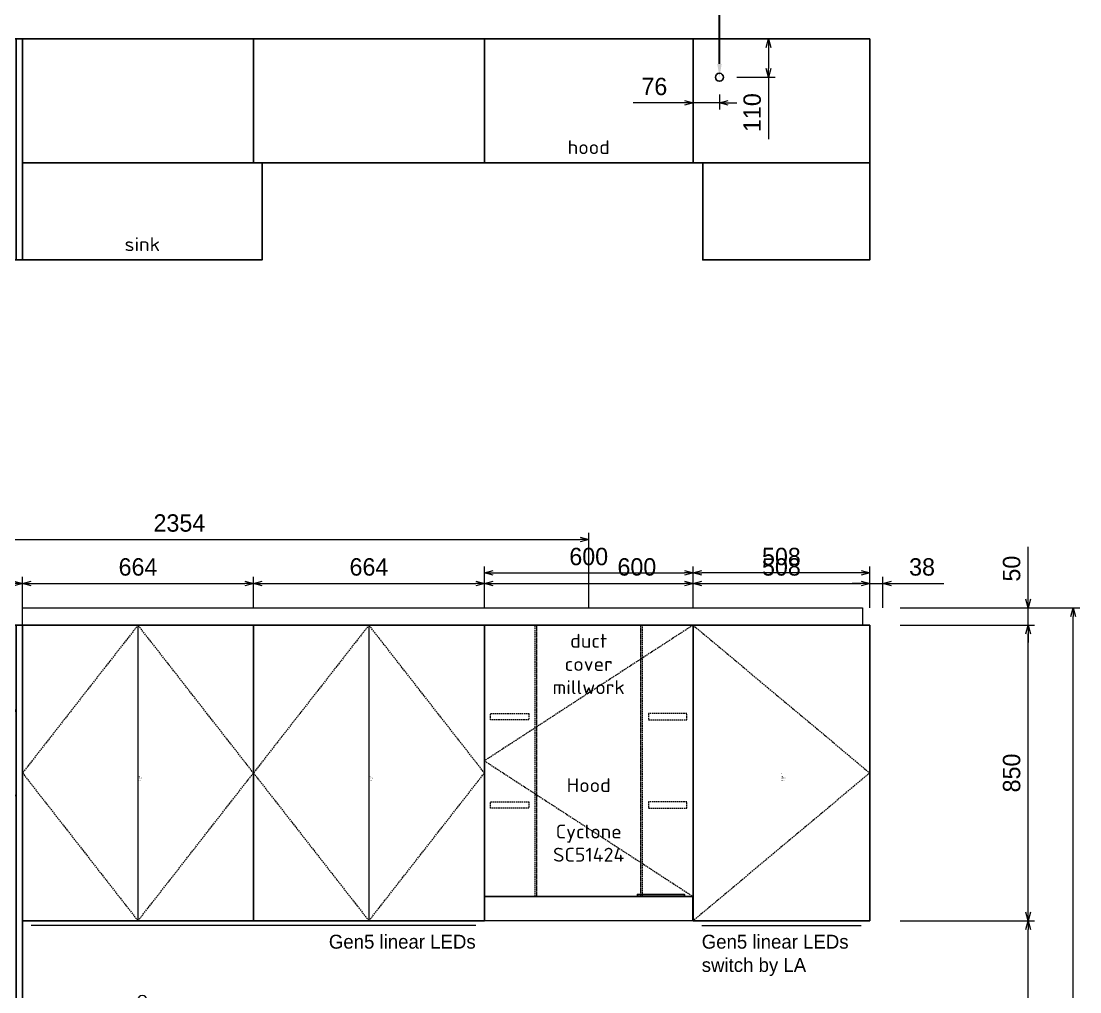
# Model space of a CAD drawing. Header units: millimetres. Extents: x 317748 to 451058, y -7309 to 88509.
# Drawn here: x 437319 to 440363, y 59398 to 62188 of the extents above; entities that cross this region are included whole.
import ezdxf
from ezdxf import colors
from ezdxf.entities.mleader import LeaderData, LeaderLine
from ezdxf.enums import TextEntityAlignment as Align
from ezdxf.math import Vec2, Vec3

# ---------------------------------------------------------------- set-up
doc = ezdxf.new("R2018")
doc.units = ezdxf.units.MM
doc.header["$LTSCALE"] = 2
doc.header["$MEASUREMENT"] = 0
doc.header["$PDMODE"] = 3
doc.linetypes.add('DASHEDX2', pattern=[1.5, 1, -0.5])
doc.linetypes.add('HIDDEN2', pattern=[0.1875, 0.125, -0.0625])
doc.layers.get('0').update_dxf_attribs({"lineweight": 30})
doc.layers.get('Defpoints').update_dxf_attribs({"color": 255, "lineweight": 0})
for name, color, linetype, lineweight in [('1', 10, 'Continuous', 18), ('Appliance', 4, 'Continuous', 20), ('Appliances', 4, 'Continuous', 13), ('Cabinets', 7, 'Continuous', 25), ('Dims', 4, 'Continuous', 20), ('Hatch_grey', 253, 'Continuous', 5), ('KK + Filler', 252, 'Continuous', 18), ('Line_Hdn_Blu', 4, 'HIDDEN2', 5), ('Line_Hidden', 8, 'DASHEDX2', 15)]:
    doc.layers.add(name, color=color, linetype=linetype, lineweight=lineweight)
doc.styles.add('AGS', font='ags.shx')
doc.styles.add('style1', font='simplex.shx')
doc.dimstyles.new('mm LG 30', dxfattribs={"dimtxt": 50, "dimasz": 25, "dimexe": 19, "dimexo": 50, "dimgap": 22, "dimtad": 1, "dimdec": 0, "dimdsep": 46, "dimtxsty": 'AGS', "dimblk": 'OPEN30', "dimcen": 2, "dimclrd": 256, "dimclre": 256, "dimclrt": 256, "dimadec": 0, "dimazin": 0, "dimtm": 1e-09, "dimtfac": 1, "dimtdec": 0, "dimtmove": 0, "dimatfit": 3, "dimldrblk": 'OPEN30', "dimfxl": 1, "dimtolj": 1, "dimlwd": -1, "dimlwe": -1, "dimarcsym": 0})

# ---------------------------------------------------------------- blocks, each defined once
blk = doc.blocks.new('*U299')
at = {"layer": 'Dims', "ltscale": 2}
for points in [[(-12.8, 402.3), (-15, 297.8), (15, 297.8), (12.8, 402.3)], [(-15, 230), (-15, 297.8), (15, 297.8), (15, 230)], [(-12.8, 228.5), (-12.8, 143.3), (12.8, 143.3), (12.8, 228.5)], [(76.9, 110), (76.9, 148.9)], [(82.5, 148.9), (82.5, 110.1)], [(76.9, 119.3), (60.8, 119.3), (60.8, 79.4), (82.5, 79.4), (82.5, 119.3)]]:
    blk.add_lwpolyline(points, dxfattribs=at)
for points in [[(-24, 27), (24, 27), (24, 143.3), (-24, 143.3)], [(24, 79.4), (57.8, 79.4), (57.8, 119.3), (24, 119.3)], [(57.8, 119.3), (60.8, 117.8), (60.8, 80.7), (57.8, 79.4)], [(-27.5, 20), (27.5, 20), (27.5, 27), (-27.5, 27)]]:
    blk.add_lwpolyline(points, close=True, dxfattribs=at)
blk.add_arc((0, 402.3), 12.8, 0, 180, dxfattribs=at)
for centre, major_axis, ratio in [((0, 230), (15, 0), 0.188531), ((79.7, 148.9), (-2.8, 0), 0.438894)]:
    blk.add_ellipse(centre, major_axis=major_axis, ratio=ratio, dxfattribs=at)
blk.add_ellipse((79.7, 110), major_axis=(-2.8, 0), ratio=0.50064, start_param=6.281639, end_param=9.424778, dxfattribs=at)
at = {"layer": 'Line_Hdn_Blu', "ltscale": 2}
for points in [[(-297.5, -3), (297.5, -3), (297.5, 0), (-297.5, 0)], [(-272.5, -3), (272.5, -3), (272.5, -232), (-272.5, -232)]]:
    blk.add_lwpolyline(points, close=True, dxfattribs=at)
at = {"layer": 'Dims', "char_height": 40, "style": 'style1'}
for s, width, heights, insert, attachment_point in [('sink', 228.432, [109.2], (0, 2555), 8), ('\\pxqc;sink\\PBlanco\\PPrecis 24', 600, [287.9], (0, -117.5), 5)]:
    blk.add_mtext_dynamic_manual_height_columns(s, width=width, gutter_width=25, heights=heights, dxfattribs=dict(at, insert=insert, attachment_point=attachment_point))
blk = doc.blocks.new('_Open30')
at = {"color": 0, "linetype": 'ByBlock', "lineweight": -2}
for p, q in [((-1, 0.27), (0, 0)), ((0, 0), (-1, -0.27)), ((0, 0), (-1, 0))]:
    blk.add_line(p, q, dxfattribs=at)
blk = doc.blocks.new('*D310')
at = {"layer": 'Defpoints', "color": 0, "ltscale": 2, "transparency": 16777216}
for p in [(439796.6, 59601.8), (440213.9, 59601.8), (439796.6, 58991.8)]:
    blk.add_point(p, dxfattribs=at)
at = {"layer": 'Dims', "ltscale": 2, "transparency": 16777216}
for p, q in [((439846.6, 59601.8), (440232.9, 59601.8)), ((440213.9, 59016.8), (440213.9, 59576.8)), ((439846.6, 58991.8), (440232.9, 58991.8))]:
    blk.add_line(p, q, dxfattribs=at)
at = {"layer": 'Dims', "ltscale": 2, "transparency": 16777216, "xscale": 25, "yscale": 25, "zscale": 25}
for p, rotation in [((440213.9, 59601.8), 90), ((440213.9, 58991.8), 270)]:
    blk.add_blockref('_Open30', p, dxfattribs=dict(at, rotation=rotation))
at = {"layer": 'Dims', "ltscale": 2, "transparency": 16777216, "insert": (440166.9, 59296.8), "char_height": 50, "attachment_point": 5, "rotation": 90, "style": 'AGS'}
blk.add_mtext('\\A1;610', dxfattribs=at)
blk = doc.blocks.new('*D311')
at = {"layer": 'Defpoints', "color": 0, "ltscale": 2, "transparency": 16777216}
for p in [(439796.6, 60451.8), (440213.9, 60451.8), (439796.6, 59601.8)]:
    blk.add_point(p, dxfattribs=at)
at = {"layer": 'Dims', "ltscale": 2, "transparency": 16777216}
for p, q in [((439846.6, 60451.8), (440232.9, 60451.8)), ((440213.9, 59626.8), (440213.9, 60426.8)), ((439846.6, 59601.8), (440232.9, 59601.8))]:
    blk.add_line(p, q, dxfattribs=at)
at = {"layer": 'Dims', "ltscale": 2, "transparency": 16777216, "xscale": 25, "yscale": 25, "zscale": 25}
for p, rotation in [((440213.9, 60451.8), 90), ((440213.9, 59601.8), 270)]:
    blk.add_blockref('_Open30', p, dxfattribs=dict(at, rotation=rotation))
at = {"layer": 'Dims', "ltscale": 2, "transparency": 16777216, "insert": (440166.9, 60026.8), "char_height": 50, "attachment_point": 5, "rotation": 90, "style": 'AGS'}
blk.add_mtext('\\A1;850', dxfattribs=at)
blk = doc.blocks.new('*D312')
at = {"layer": 'Defpoints', "color": 0, "ltscale": 2, "transparency": 16777216}
for p in [(439796.6, 60501.8), (440213.9, 60501.8), (439796.6, 60451.8)]:
    blk.add_point(p, dxfattribs=at)
at = {"layer": 'Dims', "ltscale": 2, "transparency": 16777216}
for p, q in [((440213.9, 60526.8), (440213.9, 60676.7)), ((439846.6, 60501.8), (440232.9, 60501.8)), ((440213.9, 60451.8), (440213.9, 60501.8)), ((439846.6, 60451.8), (440232.9, 60451.8)), ((440213.9, 60426.8), (440213.9, 60401.8))]:
    blk.add_line(p, q, dxfattribs=at)
at = {"layer": 'Dims', "ltscale": 2, "transparency": 16777216, "xscale": 25, "yscale": 25, "zscale": 25}
for p, rotation in [((440213.9, 60501.8), 270), ((440213.9, 60451.8), 90)]:
    blk.add_blockref('_Open30', p, dxfattribs=dict(at, rotation=rotation))
at = {"layer": 'Dims', "ltscale": 2, "transparency": 16777216, "insert": (440166.9, 60614.2), "char_height": 50, "attachment_point": 5, "rotation": 90, "style": 'AGS'}
blk.add_mtext('\\A1;50', dxfattribs=at)
blk = doc.blocks.new('*D327')
at = {"layer": 'Defpoints', "color": 0, "ltscale": 2, "transparency": 16777216}
for p in [(439796.6, 60501.8), (440343.8, 60501.8), (439796.6, 58076.8)]:
    blk.add_point(p, dxfattribs=at)
at = {"layer": 'Dims', "ltscale": 2, "transparency": 16777216}
for p, q in [((439846.6, 60501.8), (440362.8, 60501.8)), ((440343.8, 58101.8), (440343.8, 60476.8)), ((439846.6, 58076.8), (440362.8, 58076.8))]:
    blk.add_line(p, q, dxfattribs=at)
at = {"layer": 'Dims', "ltscale": 2, "transparency": 16777216, "xscale": 25, "yscale": 25, "zscale": 25}
for p, rotation in [((440343.8, 60501.8), 90), ((440343.8, 58076.8), 270)]:
    blk.add_blockref('_Open30', p, dxfattribs=dict(at, rotation=rotation))
at = {"layer": 'Dims', "ltscale": 2, "transparency": 16777216, "insert": (440296.8, 59289.3), "char_height": 50, "attachment_point": 5, "rotation": 90, "style": 'AGS'}
blk.add_mtext('\\A1;2425', dxfattribs=at)
blk = doc.blocks.new('*D317')
at = {"layer": 'Defpoints', "color": 0, "ltscale": 2, "transparency": 16777216}
for p in [(436636.6, 60571.8), (436636.6, 60451.8), (437322.6, 60451.8)]:
    blk.add_point(p, dxfattribs=at)
at = {"layer": 'Dims', "ltscale": 2, "transparency": 16777216}
for p, q in [((436636.6, 60501.8), (436636.6, 60590.8)), ((437322.6, 60501.8), (437322.6, 60590.8)), ((437297.6, 60571.8), (436661.6, 60571.8))]:
    blk.add_line(p, q, dxfattribs=at)
at = {"layer": 'Dims', "ltscale": 2, "transparency": 16777216, "xscale": 25, "yscale": 25, "zscale": 25, "rotation": 180}
blk.add_blockref('_Open30', (436636.6, 60571.8), dxfattribs=at)
at = {"layer": 'Dims', "ltscale": 2, "transparency": 16777216, "xscale": 25, "yscale": 25, "zscale": 25}
blk.add_blockref('_Open30', (437322.6, 60571.8), dxfattribs=at)
at = {"layer": 'Dims', "ltscale": 2, "transparency": 16777216, "insert": (436979.6, 60618.8), "char_height": 50, "attachment_point": 5, "style": 'AGS'}
blk.add_mtext('\\A1;686', dxfattribs=at)
blk = doc.blocks.new('*D318')
at = {"layer": 'Defpoints', "color": 0, "ltscale": 2, "transparency": 16777216}
for p in [(437986.6, 60571.8), (437322.6, 60451.8), (437986.6, 60451.8)]:
    blk.add_point(p, dxfattribs=at)
at = {"layer": 'Dims', "ltscale": 2, "transparency": 16777216}
for p, q in [((437322.6, 60501.8), (437322.6, 60590.8)), ((437986.6, 60501.8), (437986.6, 60590.8)), ((437347.6, 60571.8), (437961.6, 60571.8))]:
    blk.add_line(p, q, dxfattribs=at)
at = {"layer": 'Dims', "ltscale": 2, "transparency": 16777216, "xscale": 25, "yscale": 25, "zscale": 25, "rotation": 180}
blk.add_blockref('_Open30', (437322.6, 60571.8), dxfattribs=at)
at = {"layer": 'Dims', "ltscale": 2, "transparency": 16777216, "xscale": 25, "yscale": 25, "zscale": 25}
blk.add_blockref('_Open30', (437986.6, 60571.8), dxfattribs=at)
at = {"layer": 'Dims', "ltscale": 2, "transparency": 16777216, "insert": (437654.6, 60618.8), "char_height": 50, "attachment_point": 5, "style": 'AGS'}
blk.add_mtext('\\A1;664', dxfattribs=at)
blk = doc.blocks.new('*D319')
at = {"layer": 'Defpoints', "color": 0, "ltscale": 2, "transparency": 16777216}
for p in [(438650.6, 60571.8), (437986.6, 60451.8), (438650.6, 60451.8)]:
    blk.add_point(p, dxfattribs=at)
at = {"layer": 'Dims', "ltscale": 2, "transparency": 16777216}
for p, q in [((437986.6, 60501.8), (437986.6, 60590.8)), ((438650.6, 60501.8), (438650.6, 60590.8)), ((438011.6, 60571.8), (438625.6, 60571.8))]:
    blk.add_line(p, q, dxfattribs=at)
at = {"layer": 'Dims', "ltscale": 2, "transparency": 16777216, "xscale": 25, "yscale": 25, "zscale": 25, "rotation": 180}
blk.add_blockref('_Open30', (437986.6, 60571.8), dxfattribs=at)
at = {"layer": 'Dims', "ltscale": 2, "transparency": 16777216, "xscale": 25, "yscale": 25, "zscale": 25}
blk.add_blockref('_Open30', (438650.6, 60571.8), dxfattribs=at)
at = {"layer": 'Dims', "ltscale": 2, "transparency": 16777216, "insert": (438318.6, 60618.8), "char_height": 50, "attachment_point": 5, "style": 'AGS'}
blk.add_mtext('\\A1;664', dxfattribs=at)
blk = doc.blocks.new('*D320')
at = {"layer": 'Defpoints', "color": 0, "ltscale": 2, "transparency": 16777216}
for p in [(439250.6, 60571.8), (438650.6, 60451.8), (439250.6, 60451.8)]:
    blk.add_point(p, dxfattribs=at)
at = {"layer": 'Dims', "ltscale": 2, "transparency": 16777216}
for p, q in [((438650.6, 60501.8), (438650.6, 60590.8)), ((439250.6, 60501.8), (439250.6, 60590.8)), ((438675.6, 60571.8), (439225.6, 60571.8))]:
    blk.add_line(p, q, dxfattribs=at)
at = {"layer": 'Dims', "ltscale": 2, "transparency": 16777216, "xscale": 25, "yscale": 25, "zscale": 25, "rotation": 180}
blk.add_blockref('_Open30', (438650.6, 60571.8), dxfattribs=at)
at = {"layer": 'Dims', "ltscale": 2, "transparency": 16777216, "xscale": 25, "yscale": 25, "zscale": 25}
blk.add_blockref('_Open30', (439250.6, 60571.8), dxfattribs=at)
at = {"layer": 'Dims', "ltscale": 2, "transparency": 16777216, "insert": (439089, 60618.8), "char_height": 50, "attachment_point": 5, "style": 'AGS'}
blk.add_mtext('\\A1;600', dxfattribs=at)
blk = doc.blocks.new('*D321')
at = {"layer": 'Defpoints', "color": 0, "ltscale": 2, "transparency": 16777216}
for p in [(439758.6, 60571.8), (439250.6, 60451.8), (439758.6, 60451.8)]:
    blk.add_point(p, dxfattribs=at)
at = {"layer": 'Dims', "ltscale": 2, "transparency": 16777216}
for p, q in [((439250.6, 60501.8), (439250.6, 60590.8)), ((439758.6, 60501.8), (439758.6, 60590.8)), ((439275.6, 60571.8), (439733.6, 60571.8))]:
    blk.add_line(p, q, dxfattribs=at)
at = {"layer": 'Dims', "ltscale": 2, "transparency": 16777216, "xscale": 25, "yscale": 25, "zscale": 25, "rotation": 180}
blk.add_blockref('_Open30', (439250.6, 60571.8), dxfattribs=at)
at = {"layer": 'Dims', "ltscale": 2, "transparency": 16777216, "xscale": 25, "yscale": 25, "zscale": 25}
blk.add_blockref('_Open30', (439758.6, 60571.8), dxfattribs=at)
at = {"layer": 'Dims', "ltscale": 2, "transparency": 16777216, "insert": (439504.6, 60618.8), "char_height": 50, "attachment_point": 5, "style": 'AGS'}
blk.add_mtext('\\A1;508', dxfattribs=at)
blk = doc.blocks.new('*D322')
at = {"layer": 'Defpoints', "color": 0, "ltscale": 2, "transparency": 16777216}
for p in [(439796.6, 60571.8), (439758.6, 60451.8), (439796.6, 60451.8)]:
    blk.add_point(p, dxfattribs=at)
at = {"layer": 'Dims', "ltscale": 2, "transparency": 16777216}
for p, q in [((439758.6, 60501.8), (439758.6, 60590.8)), ((439796.6, 60501.8), (439796.6, 60590.8)), ((439733.6, 60571.8), (439708.6, 60571.8)), ((439758.6, 60571.8), (439796.6, 60571.8)), ((439821.6, 60571.8), (439971.6, 60571.8))]:
    blk.add_line(p, q, dxfattribs=at)
at = {"layer": 'Dims', "ltscale": 2, "transparency": 16777216, "xscale": 25, "yscale": 25, "zscale": 25}
blk.add_blockref('_Open30', (439758.6, 60571.8), dxfattribs=at)
at = {"layer": 'Dims', "ltscale": 2, "transparency": 16777216, "xscale": 25, "yscale": 25, "zscale": 25, "rotation": 180}
blk.add_blockref('_Open30', (439796.6, 60571.8), dxfattribs=at)
at = {"layer": 'Dims', "ltscale": 2, "transparency": 16777216, "insert": (439909.1, 60618.8), "char_height": 50, "attachment_point": 5, "style": 'AGS'}
blk.add_mtext('\\A1;38', dxfattribs=at)
blk = doc.blocks.new('*D324')
at = {"layer": '1', "ltscale": 2, "transparency": 16777216}
for p, q in [((436596.6, 60501.8), (436596.6, 60717.1)), ((438950.6, 60501.8), (438950.6, 60717.1)), ((436621.6, 60698.1), (438925.6, 60698.1))]:
    blk.add_line(p, q, dxfattribs=at)
at = {"layer": 'Defpoints', "color": 0, "ltscale": 2, "transparency": 16777216}
for p in [(438950.6, 60698.1), (436596.6, 60451.8), (438950.6, 60451.8)]:
    blk.add_point(p, dxfattribs=at)
at = {"layer": '1', "ltscale": 2, "transparency": 16777216, "xscale": 25, "yscale": 25, "zscale": 25, "rotation": 180}
blk.add_blockref('_Open30', (436596.6, 60698.1), dxfattribs=at)
at = {"layer": '1', "ltscale": 2, "transparency": 16777216, "xscale": 25, "yscale": 25, "zscale": 25}
blk.add_blockref('_Open30', (438950.6, 60698.1), dxfattribs=at)
at = {"layer": '1', "ltscale": 2, "transparency": 16777216, "insert": (437773.6, 60745.1), "char_height": 50, "attachment_point": 5, "style": 'AGS'}
blk.add_mtext('\\A1;2354', dxfattribs=at)
blk = doc.blocks.new('*D607')
at = {"layer": 'Defpoints', "color": 0, "ltscale": 2, "transparency": 16777216}
for p in [(0, -102), (689, -102), (689, -252)]:
    blk.add_point(p, dxfattribs=at)
at = {"layer": 'Dims', "ltscale": 2, "transparency": 16777216}
for p, q in [((0, -152), (0, -271)), ((689, -152), (689, -271)), ((25, -252), (664, -252))]:
    blk.add_line(p, q, dxfattribs=at)
at = {"layer": 'Dims', "ltscale": 2, "transparency": 16777216, "xscale": 25, "yscale": 25, "zscale": 25, "rotation": 180}
blk.add_blockref('_Open30', (0, -252), dxfattribs=at)
at = {"layer": 'Dims', "ltscale": 2, "transparency": 16777216, "xscale": 25, "yscale": 25, "zscale": 25}
blk.add_blockref('_Open30', (689, -252), dxfattribs=at)
at = {"layer": 'Dims', "ltscale": 2, "transparency": 16777216, "insert": (344.5, -205), "char_height": 50, "attachment_point": 5, "style": 'AGS'}
blk.add_mtext('\\A1;689', dxfattribs=at)
blk = doc.blocks.new('*U387')
at = {"ltscale": 2}
blk.add_line((332, 850), (332, 0), dxfattribs=at)
at = {"layer": 'Cabinets', "ltscale": 2}
for points in [[(0, 2179), (664, 2179), (664, 2535), (0, 2535)], [(0, 850), (664, 850), (664, 0), (0, 0)]]:
    blk.add_lwpolyline(points, close=True, dxfattribs=at)
at = {"layer": 'Line_Hidden', "ltscale": 2}
blk.add_lwpolyline([(332, 850), (0, 425), (332, 0), (664, 425), (332, 850)], dxfattribs=at)
at = {"layer": 'Dims', "lineweight": 30, "ltscale": 2, "flags": 104}
blk.add_attdef('SHELVES', text='', height=40, dxfattribs=at).set_placement((305, 425), align=Align.MIDDLE_CENTER)
blk = doc.blocks.new('*D386')
at = {"layer": 'Defpoints', "color": 0, "ltscale": 2, "transparency": 16777216}
for p in [(-508, 1000), (-508, 850), (0, 850)]:
    blk.add_point(p, dxfattribs=at)
at = {"layer": 'Dims', "ltscale": 2, "transparency": 16777216}
for p, q in [((-508, 900), (-508, 1019)), ((0, 900), (0, 1019)), ((-25, 1000), (-483, 1000))]:
    blk.add_line(p, q, dxfattribs=at)
at = {"layer": 'Dims', "ltscale": 2, "transparency": 16777216, "xscale": 25, "yscale": 25, "zscale": 25, "rotation": 180}
blk.add_blockref('_Open30', (-508, 1000), dxfattribs=at)
at = {"layer": 'Dims', "ltscale": 2, "transparency": 16777216, "xscale": 25, "yscale": 25, "zscale": 25}
blk.add_blockref('_Open30', (0, 1000), dxfattribs=at)
at = {"layer": 'Dims', "ltscale": 2, "transparency": 16777216, "insert": (-254, 1047), "char_height": 50, "attachment_point": 5, "style": 'AGS'}
blk.add_mtext('\\A1;508', dxfattribs=at)
blk = doc.blocks.new('*D354')
at = {"layer": 'Defpoints', "color": 0, "ltscale": 2, "transparency": 16777216}
for p in [(600, 1000), (0, 850), (600, 850)]:
    blk.add_point(p, dxfattribs=at)
at = {"layer": 'Dims', "ltscale": 2, "transparency": 16777216}
for p, q in [((0, 900), (0, 1019)), ((600, 900), (600, 1019)), ((25, 1000), (575, 1000))]:
    blk.add_line(p, q, dxfattribs=at)
at = {"layer": 'Dims', "ltscale": 2, "transparency": 16777216, "xscale": 25, "yscale": 25, "zscale": 25, "rotation": 180}
blk.add_blockref('_Open30', (0, 1000), dxfattribs=at)
at = {"layer": 'Dims', "ltscale": 2, "transparency": 16777216, "xscale": 25, "yscale": 25, "zscale": 25}
blk.add_blockref('_Open30', (600, 1000), dxfattribs=at)
at = {"layer": 'Dims', "ltscale": 2, "transparency": 16777216, "insert": (300, 1047), "char_height": 50, "attachment_point": 5, "style": 'AGS'}
blk.add_mtext('\\A1;600', dxfattribs=at)
blk = doc.blocks.new('*U389')
at = {"ltscale": 2}
blk.add_line((332, 850), (332, 0), dxfattribs=at)
at = {"layer": 'Cabinets', "ltscale": 2}
for points in [[(0, 2179), (664, 2179), (664, 2535), (0, 2535)], [(0, 850), (664, 850), (664, 0), (0, 0)]]:
    blk.add_lwpolyline(points, close=True, dxfattribs=at)
at = {"layer": 'Line_Hidden', "ltscale": 2}
blk.add_lwpolyline([(332, 850), (0, 425), (332, 0), (664, 425), (332, 850)], dxfattribs=at)
at = {"layer": 'Dims', "lineweight": 30, "ltscale": 2, "flags": 104}
blk.add_attdef('SHELVES', text='', height=40, dxfattribs=at).set_placement((305, 425), align=Align.MIDDLE_CENTER)
blk = doc.blocks.new('*U397')
at = {"layer": 'Line_Hidden', "ltscale": 2}
for points in [[(146, 780), (454, 780), (454, 0), (146, 0)], [(18, 526), (128, 526), (128, 508), (18, 508)], [(582, 526), (472, 526), (472, 508), (582, 508)], [(18, 272), (128, 272), (128, 254), (18, 254)], [(582, 272), (472, 272), (472, 254), (582, 254)]]:
    blk.add_lwpolyline(points, close=True, dxfattribs=at)
at = {"layer": 'Dims', "insert": (300, 755), "char_height": 40, "width": 331.87, "attachment_point": 2, "style": 'style1'}
blk.add_mtext('\\pxqc;duct\\Pcover \\Pmillwork', dxfattribs=at)
blk = doc.blocks.new('*D371')
at = {"layer": 'Defpoints', "color": 0, "ltscale": 2, "transparency": 16777216}
for p in [(18, 0), (668, 0), (18, -150)]:
    blk.add_point(p, dxfattribs=at)
at = {"layer": 'Dims', "ltscale": 2, "transparency": 16777216}
for p, q in [((18, -50), (18, -169)), ((668, -50), (668, -169)), ((643, -150), (43, -150))]:
    blk.add_line(p, q, dxfattribs=at)
at = {"layer": 'Dims', "ltscale": 2, "transparency": 16777216, "xscale": 25, "yscale": 25, "zscale": 25, "rotation": 180}
blk.add_blockref('_Open30', (18, -150), dxfattribs=at)
at = {"layer": 'Dims', "ltscale": 2, "transparency": 16777216, "xscale": 25, "yscale": 25, "zscale": 25}
blk.add_blockref('_Open30', (668, -150), dxfattribs=at)
at = {"layer": 'Dims', "ltscale": 2, "transparency": 16777216, "insert": (343, -103), "char_height": 50, "attachment_point": 5, "style": 'AGS'}
blk.add_mtext('\\A1;650', dxfattribs=at)
blk = doc.blocks.new('*D372')
at = {"layer": 'Defpoints', "color": 0, "ltscale": 2, "transparency": 16777216}
for p in [(18, 1910), (18, 1860), (136.7, 1860)]:
    blk.add_point(p, dxfattribs=at)
at = {"layer": 'Dims', "ltscale": 2, "transparency": 16777216}
for p, q in [((136.7, 1935), (136.7, 1960)), ((68, 1910), (155.7, 1910)), ((136.7, 1910), (136.7, 1860)), ((68, 1860), (155.7, 1860)), ((136.7, 1835), (136.7, 1685))]:
    blk.add_line(p, q, dxfattribs=at)
at = {"layer": 'Dims', "ltscale": 2, "transparency": 16777216, "xscale": 25, "yscale": 25, "zscale": 25}
for p, rotation in [((136.7, 1910), 270), ((136.7, 1860), 90)]:
    blk.add_blockref('_Open30', p, dxfattribs=dict(at, rotation=rotation))
at = {"layer": 'Dims', "ltscale": 2, "transparency": 16777216, "insert": (89.7, 1747.5), "char_height": 50, "attachment_point": 5, "rotation": 90, "style": 'AGS'}
blk.add_mtext('\\A1;50', dxfattribs=at)
blk = doc.blocks.new('*D374')
at = {"layer": 'Defpoints', "color": 0, "ltscale": 2, "transparency": 16777216}
for p in [(0, 0), (18, 0), (18, -250)]:
    blk.add_point(p, dxfattribs=at)
at = {"layer": 'Dims', "ltscale": 2, "transparency": 16777216}
for p, q in [((0, -50), (0, -269)), ((18, -50), (18, -269)), ((-25, -250), (-50, -250)), ((0, -250), (18, -250)), ((43, -250), (183.4, -250))]:
    blk.add_line(p, q, dxfattribs=at)
at = {"layer": 'Dims', "ltscale": 2, "transparency": 16777216, "xscale": 25, "yscale": 25, "zscale": 25}
blk.add_blockref('_Open30', (0, -250), dxfattribs=at)
at = {"layer": 'Dims', "ltscale": 2, "transparency": 16777216, "xscale": 25, "yscale": 25, "zscale": 25, "rotation": 180}
blk.add_blockref('_Open30', (18, -250), dxfattribs=at)
at = {"layer": 'Dims', "ltscale": 2, "transparency": 16777216, "insert": (125.7, -203), "char_height": 50, "attachment_point": 5, "style": 'AGS'}
blk.add_mtext('\\A1;18', dxfattribs=at)
blk = doc.blocks.new('*D373')
at = {"layer": 'Defpoints', "color": 0, "ltscale": 2, "transparency": 16777216}
for p in [(668, 0), (686, 0), (668, -250)]:
    blk.add_point(p, dxfattribs=at)
at = {"layer": 'Dims', "ltscale": 2, "transparency": 16777216}
for p, q in [((668, -50), (668, -269)), ((686, -50), (686, -269)), ((643, -250), (502.6, -250)), ((686, -250), (668, -250)), ((711, -250), (736, -250))]:
    blk.add_line(p, q, dxfattribs=at)
at = {"layer": 'Dims', "ltscale": 2, "transparency": 16777216, "xscale": 25, "yscale": 25, "zscale": 25}
blk.add_blockref('_Open30', (668, -250), dxfattribs=at)
at = {"layer": 'Dims', "ltscale": 2, "transparency": 16777216, "xscale": 25, "yscale": 25, "zscale": 25, "rotation": 180}
blk.add_blockref('_Open30', (686, -250), dxfattribs=at)
at = {"layer": 'Dims', "ltscale": 2, "transparency": 16777216, "insert": (560.3, -203), "char_height": 50, "attachment_point": 5, "style": 'AGS'}
blk.add_mtext('\\A1;18', dxfattribs=at)
blk = doc.blocks.new('*U403')
at = {"layer": 'Appliance', "ltscale": 2}
blk.add_line((-25, -13), (-1303, -13), dxfattribs=at)
at = {"ltscale": 2, "style": 'style1', "flags": 5}
blk.add_attdef('LED_SIDE', (-15.2, -214.7), '', height=40, dxfattribs=at)
at = {"layer": 'Appliances', "ltscale": 2, "insert": (-25, -40), "char_height": 40, "attachment_point": 3, "style": 'AGS'}
blk.add_mtext_dynamic_manual_height_columns('Gen5 linear LEDs', width=595.469, gutter_width=1000, heights=[0], dxfattribs=at)
blk = doc.blocks.new('*D407')
at = {"layer": 'Defpoints', "color": 0, "ltscale": 2, "transparency": 16777216}
for p in [(76, 2535), (76, 2425), (217.2, 2425)]:
    blk.add_point(p, dxfattribs=at)
at = {"layer": 'Dims', "ltscale": 2, "transparency": 16777216}
for p, q in [((126, 2535), (236.2, 2535)), ((217.2, 2510), (217.2, 2450)), ((126, 2425), (236.2, 2425)), ((217.2, 2425), (217.2, 2246.5))]:
    blk.add_line(p, q, dxfattribs=at)
at = {"layer": 'Dims', "ltscale": 2, "transparency": 16777216, "xscale": 25, "yscale": 25, "zscale": 25}
for p, rotation in [((217.2, 2535), 90), ((217.2, 2425), 270)]:
    blk.add_blockref('_Open30', p, dxfattribs=dict(at, rotation=rotation))
at = {"layer": 'Dims', "ltscale": 2, "transparency": 16777216, "insert": (170.2, 2323.3), "char_height": 50, "attachment_point": 5, "rotation": 90, "style": 'AGS'}
blk.add_mtext('\\A1;110', dxfattribs=at)
blk = doc.blocks.new('*D408')
at = {"layer": 'Defpoints', "color": 0, "ltscale": 2, "transparency": 16777216}
for p in [(0, 2425), (76, 2425), (0, 2351.1)]:
    blk.add_point(p, dxfattribs=at)
at = {"layer": 'Dims', "ltscale": 2, "transparency": 16777216}
for p, q in [((0, 2375), (0, 2332.1)), ((76, 2375), (76, 2332.1)), ((-25, 2351.1), (-172.6, 2351.1)), ((76, 2351.1), (0, 2351.1)), ((101, 2351.1), (126, 2351.1))]:
    blk.add_line(p, q, dxfattribs=at)
at = {"layer": 'Dims', "ltscale": 2, "transparency": 16777216, "xscale": 25, "yscale": 25, "zscale": 25}
blk.add_blockref('_Open30', (0, 2351.1), dxfattribs=at)
at = {"layer": 'Dims', "ltscale": 2, "transparency": 16777216, "xscale": 25, "yscale": 25, "zscale": 25, "rotation": 180}
blk.add_blockref('_Open30', (76, 2351.1), dxfattribs=at)
at = {"layer": 'Dims', "ltscale": 2, "transparency": 16777216, "insert": (-111.3, 2398.1), "char_height": 50, "attachment_point": 5, "style": 'AGS'}
blk.add_mtext('\\A1;76', dxfattribs=at)
blk = doc.blocks.new('*D599')
at = {"layer": 'Defpoints', "color": 0, "ltscale": 2, "transparency": 16777216}
for p in [(0, -102), (480, -102), (480, -252)]:
    blk.add_point(p, dxfattribs=at)
at = {"layer": 'Dims', "ltscale": 2, "transparency": 16777216}
for p, q in [((0, -152), (0, -271)), ((480, -152), (480, -271)), ((25, -252), (455, -252))]:
    blk.add_line(p, q, dxfattribs=at)
at = {"layer": 'Dims', "ltscale": 2, "transparency": 16777216, "xscale": 25, "yscale": 25, "zscale": 25, "rotation": 180}
blk.add_blockref('_Open30', (0, -252), dxfattribs=at)
at = {"layer": 'Dims', "ltscale": 2, "transparency": 16777216, "xscale": 25, "yscale": 25, "zscale": 25}
blk.add_blockref('_Open30', (480, -252), dxfattribs=at)
at = {"layer": 'Dims', "ltscale": 2, "transparency": 16777216, "insert": (240, -205), "char_height": 50, "attachment_point": 5, "style": 'AGS'}
blk.add_mtext('\\A1;480', dxfattribs=at)
blk = doc.blocks.new('*U361')
at = {"layer": 'KK + Filler', "ltscale": 2}
blk.add_lwpolyline([(0, 50), (2415, 50), (2415, 0), (0, 0)], close=True, dxfattribs=at)
blk = doc.blocks.new('*U605')
at = {"layer": 'Hatch_grey', "ltscale": 2}
h = blk.add_hatch(color=256, dxfattribs=at)
h.dxf.hatch_style = 1
h.paths.add_polyline_path([(184.5, 793), (319.5, 793), (319.5, 787), (184.5, 787)])
h = blk.add_hatch(color=256, dxfattribs=at)
h.dxf.hatch_style = 1
h.paths.add_polyline_path([(504.5, 793), (369.5, 793), (369.5, 787), (504.5, 787)])
at = {"layer": 'Cabinets', "ltscale": 2}
blk.add_line((344.5, 793), (344.5, 0), dxfattribs=at)
for points in [[(0, 3602), (689, 3602), (689, 3323), (0, 3323)], [(0, 793), (689, 793), (689, 0), (0, 0)], [(184.5, 793), (319.5, 793), (319.5, 787), (184.5, 787)], [(504.5, 793), (369.5, 793), (369.5, 787), (504.5, 787)]]:
    blk.add_lwpolyline(points, close=True, dxfattribs=at)
at = {"layer": 'Line_Hidden', "ltscale": 2}
blk.add_lwpolyline([(344.5, 793), (0, 396.5), (344.5, 0), (689, 396.5), (344.5, 793)], dxfattribs=at)
at = {"layer": 'Dims', "lineweight": 30, "ltscale": 2, "flags": 104}
blk.add_attdef('SHELVES', text='', height=40, dxfattribs=at).set_placement((305, 396.5), align=Align.MIDDLE_CENTER)
at = {"layer": 'Dims', "ltscale": 2}
dim = blk.add_linear_dim(base=(689, -252), p1=(0, -102), p2=(689, -102), dimstyle='mm LG 30', override={"dimpost": '\\X'}, dxfattribs=at)
dim.commit()
dim.dimension.update_dxf_attribs({"geometry": '*D607', "text_midpoint": (344.5, -205)})
blk = doc.blocks.new('*U385')
at = {"layer": 'Cabinets', "ltscale": 2}
for points in [[(0, 2179), (-508, 2179), (-508, 2535), (0, 2535)], [(0, 850), (-508, 850), (-508, 0), (0, 0)]]:
    blk.add_lwpolyline(points, close=True, dxfattribs=at)
at = {"layer": 'Line_Hidden', "ltscale": 2}
blk.add_lwpolyline([(-508, 850), (0, 425), (-508, 0)], dxfattribs=at)
at = {"ltscale": 2, "style": 'style1', "flags": 5}
blk.add_attdef('LED_SIDE', (10, 10), '', height=40, dxfattribs=at)
at = {"layer": 'Dims', "lineweight": 30, "ltscale": 2, "flags": 64}
blk.add_attdef('SHELVES', text='', height=40, dxfattribs=at).set_placement((-305, 425), align=Align.MIDDLE_CENTER)
at = {"layer": 'Dims', "ltscale": 2}
dim = blk.add_linear_dim(base=(-508, 1000), p1=(0, 850), p2=(-508, 850), dimstyle='mm LG 30', override={"dimpost": '\\X'}, dxfattribs=at)
dim.commit()
dim.dimension.update_dxf_attribs({"geometry": '*D386', "text_midpoint": (-254, 1047)})
blk = doc.blocks.new('*U353')
at = {"layer": 'Hatch_grey', "ltscale": 2}
h = blk.add_hatch(color=256, dxfattribs=at)
h.dxf.hatch_style = 1
h.paths.add_polyline_path([(440.1, 70), (575, 70), (575, 76), (440.1, 76)])
at = {"layer": 'Cabinets', "ltscale": 2}
for points in [[(0, 2535), (600, 2535), (600, 2179), (0, 2179)], [(0, 850), (600, 850), (600, 70), (0, 70)], [(440.1, 70), (575, 70), (575, 76), (440.1, 76)]]:
    blk.add_lwpolyline(points, close=True, dxfattribs=at)
at = {"layer": 'Line_Hidden', "ltscale": 2}
blk.add_lwpolyline([(600, 850), (0, 460), (600, 70)], dxfattribs=at)
at = {"layer": 'Dims', "insert": (300, 2204), "char_height": 40, "attachment_point": 8, "style": 'style1'}
blk.add_mtext_dynamic_manual_height_columns('\\pxqc;hood', width=300, gutter_width=25, heights=[132.5], dxfattribs=at)
at = {"layer": 'Dims', "ltscale": 2}
dim = blk.add_linear_dim(base=(600, 1000), p1=(0, 850), p2=(600, 850), dimstyle='mm LG 30', override={"dimpost": '\\X'}, dxfattribs=at)
dim.commit()
dim.dimension.update_dxf_attribs({"geometry": '*D354', "text_midpoint": (300, 1047)})
blk = doc.blocks.new('*U370')
at = {"layer": 'Cabinets', "ltscale": 2}
blk.add_line((343, 2375), (343, 1885), dxfattribs=at)
for points in [[(0, 4060), (18, 4060), (18, 3425), (0, 3425)], [(18, 4060), (668, 4060), (668, 3425), (18, 3425)], [(668, 4060), (686, 4060), (686, 3425), (668, 3425)], [(0, 0), (18, 0), (18, 2375), (0, 2375)], [(18, 2375), (668, 2375), (668, 1885), (18, 1885)], [(668, 0), (686, 0), (686, 2375), (668, 2375)]]:
    blk.add_lwpolyline(points, close=True, dxfattribs=at)
at = {"layer": 'Line_Hidden', "ltscale": 2}
blk.add_lwpolyline([(343, 2375), (18, 2130), (343, 1885), (668, 2130), (343, 2375)], dxfattribs=at)
blk.add_lwpolyline([(36, 1928), (650, 1928), (650, 1910), (36, 1910)], close=True, dxfattribs=at)
at = {"layer": 'Dims', "insert": (343, 3450), "char_height": 40, "attachment_point": 8, "style": 'style1'}
blk.add_mtext_dynamic_manual_height_columns('\\pxqc;fridge', width=300, gutter_width=25, heights=[132.5], dxfattribs=at)
at = {"layer": 'Dims', "ltscale": 2}
dim = blk.add_linear_dim(base=(136.7, 1860), p1=(18, 1910), p2=(18, 1860), angle=90, dimstyle='mm LG 30', override={"dimpost": '\\X'}, dxfattribs=at)
dim.commit()
dim.dimension.update_dxf_attribs({"geometry": '*D372', "text_midpoint": (89.7, 1747.5)})
for base, p1, p2, picture, middle in [((18, -250), (0, 0), (18, 0), '*D374', (125.7, -203)), ((18, -150), (668, 0), (18, 0), '*D371', (343, -103)), ((668, -250), (686, 0), (668, 0), '*D373', (560.3, -203))]:
    dim = blk.add_linear_dim(base=base, p1=p1, p2=p2, dimstyle='mm LG 30', override={"dimpost": '\\X'}, dxfattribs=at)
    dim.commit()
    dim.dimension.update_dxf_attribs({"geometry": picture, "text_midpoint": middle})
at = {"layer": '1', "ltscale": 0.2}
ml = blk.add_multileader_mtext('Standard', dxfattribs=at)
ml.set_content('{\\Fsimplex|c0;no filler\\Pgap above the fridge}', color=256)
ml.set_leader_properties()
ml.build(insert=Vec2(0, 0))
ml.multileader.update_dxf_attribs({"has_dogleg": 0, "text_left_attachment_type": 6, "text_right_attachment_type": 6, "dogleg_length": 0.36, "arrow_head_size": 38.1})
ctx = ml.context
ctx.base_point, ctx.char_height, ctx.arrow_head_size, ctx.landing_gap_size, ctx.plane_origin = Vec3(134.8, 2820.4), 40, 38.1, 38.1, Vec3(200.3, 2389)
ctx.left_attachment, ctx.right_attachment = 6, 6
notes = []
notes.append((ctx, [(1, (1, 1, 0), (134.5, 2820.4), (1, 0), 0.36, [(0, [(118, 2375), (118, 2820.4)], 0, [])])]))
ctx.mtext.insert, ctx.mtext.rotation, ctx.mtext.width, ctx.mtext.flow_direction = Vec3(172.9, 2873.7), 6.283185, 415.149, 5
at = {"layer": 'Dims', "ltscale": 0.2}
ml = blk.add_multileader_mtext('Standard', dxfattribs=at)
ml.set_content('overhang', color=256, style='style1')
ml.set_leader_properties()
ml.build(insert=Vec2(0, 0))
ml.multileader.update_dxf_attribs({"has_dogleg": 0, "dogleg_length": 9.14, "arrow_head_size": 38.1})
ctx = ml.context
ctx.base_point, ctx.char_height, ctx.arrow_head_size, ctx.landing_gap_size, ctx.plane_origin = Vec3(282.5, 1750.5), 40, 38.1, 20, Vec3(687.2, 1885)
ctx.text_align_type = 2
notes.append((ctx, [(1, (1, 1, 0), (588.8, 1750.5), (-1, 0), 9.14, [(0, [(609.1, 1885)], 0, [])])]))
ctx.mtext.insert, ctx.mtext.alignment, ctx.mtext.flow_direction = Vec3(559.7, 1777.2), 3, 5
for ctx, leaders in notes:
    for number, flags, end, landing, length, lines in leaders:
        leader = LeaderData()
        leader.index, (leader.has_last_leader_line, leader.has_dogleg_vector, leader.attachment_direction) = number, flags
        leader.last_leader_point, leader.dogleg_vector, leader.dogleg_length = Vec3(end), Vec3(landing), length
        for number, points, colour, breaks in lines:
            line = LeaderLine()
            line.index, line.vertices, line.color, line.breaks = number, Vec3.list(points), colors.encode_raw_color(colour), breaks
            leader.lines.append(line)
        ctx.leaders.append(leader)
blk = doc.blocks.new('*U406')
at = {"layer": 'Appliance', "ltscale": 2}
blk.add_line((25, -13), (483, -13), dxfattribs=at)
at = {"layer": 'Cabinets'}
blk.add_circle((76, 2425), 11.5, dxfattribs=at)
at = {"ltscale": 2, "style": 'style1', "flags": 5}
blk.add_attdef('LED_SIDE', (0, -214.7), '', height=40, dxfattribs=at)
at = {"layer": 'Appliances', "ltscale": 2, "char_height": 40, "attachment_point": 1, "style": 'AGS'}
for s, insert in [('Gen5 linear LEDs', (25, -40)), ('switch by LA', (25, -107))]:
    blk.add_mtext_dynamic_manual_height_columns(s, width=595.469, gutter_width=1000, heights=[0], dxfattribs=dict(at, insert=insert))
at = {"layer": 'Dims', "ltscale": 2}
dim = blk.add_linear_dim(base=(217.2, 2425), p1=(76, 2535), p2=(76, 2425), angle=90, dimstyle='mm LG 30', override={"dimpost": '\\X'}, dxfattribs=at)
dim.commit()
dim.dimension.update_dxf_attribs({"geometry": '*D407', "text_midpoint": (217.2, 2323.3), "dimtype": 160})
dim = blk.add_linear_dim(base=(0, 2351.1), p1=(76, 2425), p2=(0, 2425), angle=180, dimstyle='mm LG 30', override={"dimpost": '\\X'}, dxfattribs=at)
dim.commit()
dim.dimension.update_dxf_attribs({"geometry": '*D408', "text_midpoint": (-111.3, 2398.1)})
at = {"layer": 'Dims'}
ml = blk.add_multileader_mtext('Standard', dxfattribs=at)
ml.set_content('LED switch\\Pby LA', color=256, style='style1')
ml.set_leader_properties()
ml.build(insert=Vec2(0, 0))
ml.multileader.update_dxf_attribs({"has_dogleg": 0, "text_left_attachment_type": 6, "text_right_attachment_type": 6, "dogleg_length": 0.36, "arrow_head_size": 38.1})
ctx = ml.context
ctx.base_point, ctx.char_height, ctx.arrow_head_size, ctx.landing_gap_size, ctx.plane_origin = Vec3(-502.2, 2915.5), 63.5, 38.1, 38.1, Vec3(-67.5, 2284.5)
ctx.left_attachment, ctx.right_attachment, ctx.text_align_type = 6, 6, 2
notes = []
notes.append((ctx, [(1, (1, 1, 0), (76.4, 2915.5), (-1, 0), 0.36, [(0, [(76, 2425)], 0, [])])]))
ctx.mtext.insert, ctx.mtext.width, ctx.mtext.alignment, ctx.mtext.flow_direction = Vec3(37.9, 3000.2), 521.91, 3, 5
for ctx, leaders in notes:
    for number, flags, end, landing, length, lines in leaders:
        leader = LeaderData()
        leader.index, (leader.has_last_leader_line, leader.has_dogleg_vector, leader.attachment_direction) = number, flags
        leader.last_leader_point, leader.dogleg_vector, leader.dogleg_length = Vec3(end), Vec3(landing), length
        for number, points, colour, breaks in lines:
            line = LeaderLine()
            line.index, line.vertices, line.color, line.breaks = number, Vec3.list(points), colors.encode_raw_color(colour), breaks
            leader.lines.append(line)
        ctx.leaders.append(leader)
blk = doc.blocks.new('*U597')
at = {"layer": 'Hatch_grey', "ltscale": 2}
h = blk.add_hatch(color=256, dxfattribs=at)
h.dxf.hatch_style = 1
h.paths.add_polyline_path([(172.5, 793), (307.5, 793), (307.5, 787), (172.5, 787)])
h = blk.add_hatch(color=256, dxfattribs=at)
h.dxf.hatch_style = 1
h.paths.add_polyline_path([(172.5, 603), (307.5, 603), (307.5, 597), (172.5, 597)])
h = blk.add_hatch(color=256, dxfattribs=at)
h.dxf.hatch_style = 1
h.paths.add_polyline_path([(172.5, 393), (307.5, 393), (307.5, 387), (172.5, 387)])
at = {"layer": 'Cabinets', "ltscale": 2}
for points in [[(480, 3602), (0, 3602), (0, 3323), (480, 3323)], [(480, 0), (0, 0), (0, 793), (480, 793)], [(0, 793), (480, 793), (480, 603), (0, 603)], [(172.5, 793), (307.5, 793), (307.5, 787), (172.5, 787)], [(0, 603), (480, 603), (480, 393), (0, 393)], [(172.5, 603), (307.5, 603), (307.5, 597), (172.5, 597)], [(172.5, 393), (307.5, 393), (307.5, 387), (172.5, 387)]]:
    blk.add_lwpolyline(points, close=True, dxfattribs=at)
at = {"layer": 'Dims', "char_height": 40, "attachment_point": 8, "style": 'style1'}
for insert in [(240, 628), (240, 418), (240, 25)]:
    blk.add_mtext_dynamic_manual_height_columns('\\pxqc;dwr', width=263.766, gutter_width=25, heights=[93], dxfattribs=dict(at, insert=insert))
at = {"layer": 'Dims', "ltscale": 2}
dim = blk.add_linear_dim(base=(480, -252), p1=(0, -102), p2=(480, -102), angle=0, dimstyle='mm LG 30', override={"dimpost": '\\X'}, dxfattribs=at)
dim.commit()
dim.dimension.update_dxf_attribs({"geometry": '*D599', "text_midpoint": (240, -205)})

msp = doc.modelspace()

# ---------------------------------------------------------------- linework, layer by layer
at = {"layer": 'Appliances', "ltscale": 2}
msp.add_lwpolyline([(438652.1, 59671.8), (439249.1, 59671.8), (439249.1, 59601.8), (438652.1, 59601.8)], close=True, dxfattribs=at)
at = {"layer": 'Line_Hdn_Blu', "ltscale": 2}
msp.add_lwpolyline([(438801.6, 60451.8), (439099.6, 60451.8), (439099.6, 59671.8), (438801.6, 59671.8)], close=True, dxfattribs=at)

# ---------------------------------------------------------------- block references
at = {"ltscale": 2}
for name, p in [('*U406', (439250.6, 59601.8)), ('*U353', (438650.6, 59601.8))]:
    msp.add_blockref(name, p, dxfattribs=at)
for name, p in [('*U597', (439278.6, 58178.8)), ('*U361', (437322.6, 60451.8)), ('*U403', (438650.6, 59601.8))]:
    msp.add_blockref(name, p)
at = {"layer": 'Cabinets'}
msp.add_blockref('*U299', (437667.1, 58971.8), dxfattribs=at)
at = {"layer": 'Defpoints'}
for name, p in [('*U370', (436636.6, 58076.8)), ('*U397', (438650.6, 59671.8))]:
    msp.add_blockref(name, p, dxfattribs=at)
at = {"layer": 'Hatch_grey', "ltscale": 2}
ref = msp.add_blockref('*U387', (437322.6, 59601.8), dxfattribs=at)
lines = msp.add_mtext('2\\P\\Padj\\Pshelves\\P\\Pinside', dxfattribs={"layer": 'Dims', "ltscale": 2, "insert": (437654.6, 60026.8), "char_height": 2.5, "attachment_point": 1})
ref.add_attrib('SHELVES', '', (437654.6, 60026.8), dxfattribs={"flags": 104}).embed_mtext(lines)
ref = msp.add_blockref('*U389', (437986.6, 59601.8), dxfattribs=at)
lines = msp.add_mtext('2\\P\\Padj\\Pshelves\\P\\Pinside', dxfattribs={"layer": 'Dims', "ltscale": 2, "insert": (438318.6, 60026.8), "char_height": 2.5, "attachment_point": 1})
ref.add_attrib('SHELVES', '', (438318.6, 60026.8), dxfattribs={"flags": 104}).embed_mtext(lines)
ref = msp.add_blockref('*U385', (439758.6, 59601.8), dxfattribs=at)
lines = msp.add_mtext('2\\P\\Padj\\Pshelves\\P\\Pinside', dxfattribs={"layer": 'Dims', "ltscale": 2, "insert": (439504.6, 60026.8), "char_height": 2.5, "attachment_point": 1})
ref.add_attrib('SHELVES', '', (439504.6, 60026.8), dxfattribs={"flags": 64}).embed_mtext(lines)
at = {"layer": 'Hatch_grey'}
msp.add_blockref('*U605', (437322.6, 58178.8), dxfattribs=at)

# ---------------------------------------------------------------- texts
at = {"layer": 'Dims', "insert": (438950.6, 59771.8), "char_height": 40, "attachment_point": 8, "style": 'style1'}
msp.add_mtext_dynamic_manual_height_columns('\\pxqc;Hood\\P\\PCyclone\\PSC51424', width=600, gutter_width=25, heights=[287.9], dxfattribs=at)

# ---------------------------------------------------------------- dimensions: what is measured, and where the dimension line sits
at = {"layer": '1', "ltscale": 2}
dim = msp.add_linear_dim(base=(438950.6, 60698.1), p1=(436596.6, 60451.8), p2=(438950.6, 60451.8), dimstyle='mm LG 30', override={"dimpost": '\\X'}, dxfattribs=at)
dim.commit()
dim.dimension.update_dxf_attribs({"geometry": '*D324', "text_midpoint": (437773.6, 60745.1)})
at = {"layer": 'Dims', "ltscale": 2}
for base, p1, p2, picture, middle in [((440213.9, 60501.8), (439796.6, 60451.8), (439796.6, 60501.8), '*D312', (440166.9, 60614.2)), ((440343.8, 60501.8), (439796.6, 58076.8), (439796.6, 60501.8), '*D327', (440296.8, 59289.3)), ((440213.9, 60451.8), (439796.6, 59601.8), (439796.6, 60451.8), '*D311', (440166.9, 60026.8)), ((440213.9, 59601.8), (439796.6, 58991.8), (439796.6, 59601.8), '*D310', (440166.9, 59296.8))]:
    dim = msp.add_linear_dim(base=base, p1=p1, p2=p2, angle=90, dimstyle='mm LG 30', override={"dimpost": '\\X'}, dxfattribs=at)
    dim.commit()
    dim.dimension.update_dxf_attribs({"geometry": picture, "text_midpoint": middle})
for base, p1, p2, picture, middle in [((436636.6, 60571.8), (437322.6, 60451.8), (436636.6, 60451.8), '*D317', (436979.6, 60618.8)), ((437986.6, 60571.8), (437322.6, 60451.8), (437986.6, 60451.8), '*D318', (437654.6, 60618.8)), ((438650.6, 60571.8), (437986.6, 60451.8), (438650.6, 60451.8), '*D319', (438318.6, 60618.8)), ((439758.6, 60571.8), (439250.6, 60451.8), (439758.6, 60451.8), '*D321', (439504.6, 60618.8)), ((439796.6, 60571.8), (439758.6, 60451.8), (439796.6, 60451.8), '*D322', (439909.1, 60618.8))]:
    dim = msp.add_linear_dim(base=base, p1=p1, p2=p2, dimstyle='mm LG 30', override={"dimpost": '\\X'}, dxfattribs=at)
    dim.commit()
    dim.dimension.update_dxf_attribs({"geometry": picture, "text_midpoint": middle})
dim = msp.add_linear_dim(base=(439250.6, 60571.8), p1=(438650.6, 60451.8), p2=(439250.6, 60451.8), dimstyle='mm LG 30', override={"dimpost": '\\X'}, dxfattribs=at)
dim.commit()
dim.dimension.update_dxf_attribs({"geometry": '*D320', "text_midpoint": (439089, 60571.8), "dimtype": 160})

doc.saveas('drawing.dxf')
